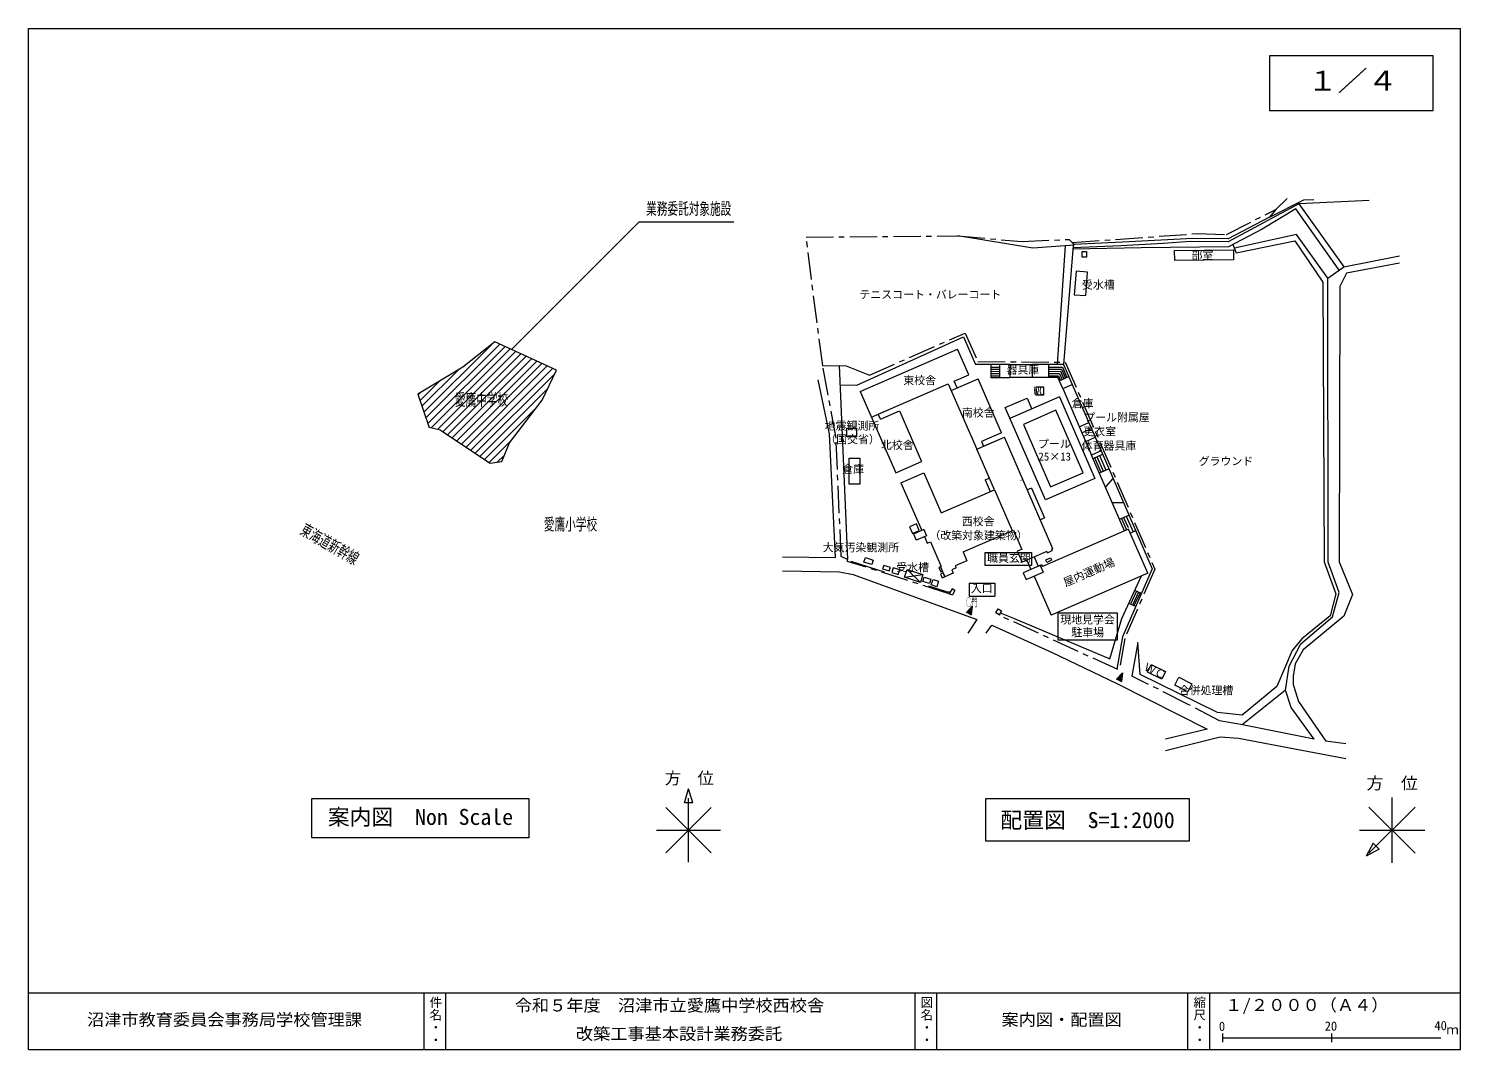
# Model space of a CAD drawing. Units: millimetres, scale not verified, with parts at other scales. Extents: x -262400 to 255720361, y -59182308 to 187200.
import ezdxf
from ezdxf.enums import TextEntityAlignment as Align

# ---------------------------------------------------------------- set-up
doc = ezdxf.new("R2010")
doc.units = ezdxf.units.MM
doc.header["$LTSCALE"] = 2000
doc.linetypes.add('CHAIN1', pattern=[8, 5, -1, 1, -1])
for name, color, linetype, lineweight in [('1-4_細線２', 4, 'Continuous', 9), ('6-E_ﾊｯﾁﾝｸﾞ', 4, 'Continuous', 9), ('F-0_通り芯', 2, 'Continuous', 9), ('F-5_中線１', 3, 'Continuous', 9)]:
    doc.layers.add(name, color=color, linetype=linetype, lineweight=lineweight)
doc.layers.add('F-8_極細点線', color=2, linetype='Continuous')
doc.styles.add('@ＭＳ ゴシック', font='')
doc.styles.add('ＭＳ ゴシック', font='')
doc.styles.get('@ＭＳ ゴシック').set_extended_font_data('@MS Gothic')
doc.styles.get('ＭＳ ゴシック').set_extended_font_data('MS Gothic')

msp = doc.modelspace()

# ---------------------------------------------------------------- linework, layer by layer
at = {"layer": '1-4_細線２', "color": 7}
for q in [(-85415, 69532), (-3902, 116352)]:
    msp.add_line((-38595, 116352), q, dxfattribs=at)
at = {"layer": '1-4_細線２'}
for p, q in [((-117488, 46560), (-92665, 71384)), ((-116764, 44457), (-89701, 71519)), ((-116039, 42353), (-87769, 70623)), ((-114843, 40721), (-85836, 69727)), ((-112549, 40186), (-83904, 68831)), ((-110562, 39344), (-81972, 67935)), ((-108863, 38215), (-80039, 67039)), ((-107163, 37087), (-78107, 66143)), ((-105464, 35958), (-76175, 65247)), ((-103764, 34829), (-74242, 64351)), ((-102064, 33700), (-72310, 63455)), ((-118938, 50768), (-111769, 57936)), ((-118213, 48664), (-104746, 62131)), ((-100365, 32571), (-70377, 62559)), ((-98665, 31443), (-69526, 60582)), ((-119662, 52872), (-118792, 53742)), ((-96966, 30314), (-72172, 55107)), ((-95266, 29185), (-76358, 48093)), ((-93566, 28056), (-85369, 36254)), ((-90607, 28186), (-87998, 30796))]:
    msp.add_line(p, q, dxfattribs=at)
at = {"layer": '1-4_細線２', "color": 7}
msp.add_lwpolyline([(-158569, -95210), (-79052, -95210), (-79052, -109640), (-158569, -109640)], close=True, dxfattribs=at)
at = {"layer": '6-E_ﾊｯﾁﾝｸﾞ'}
for p, q in [((203170, 122979), (177309, 108938)), ((228921, 124144), (203170, 122979)), ((203170, 122979), (219708, 99837)), ((114681, 64152), (117675, 107506)), ((120421, 107687), (116956, 64041)), ((145398, 106829), (120309, 106272)), ((137961, 107551), (120348, 106773)), ((178994, 108040), (180236, 104998)), ((219708, 99837), (240127, 103859)), ((240127, 101204), (220707, 97450)), ((42432, 54075), (78128, 69602)), ((42432, 54075), (78128, 69602)), ((82216, 60203), (78128, 69602)), ((97199, 64041), (84626, 64041)), ((90428, 59151), (90428, 64041)), ((90432, 63015), (93540, 63026)), ((93536, 59161), (93536, 64041)), ((97199, 64041), (97199, 59202)), ((116956, 64041), (105468, 64041)), ((111517, 59223), (111517, 64041)), ((116956, 64041), (120129, 56710)), ((75756, 54446), (85625, 58738)), ((76878, 57882), (82216, 60203)), ((77956, 55402), (76878, 57882)), ((94251, 38907), (85625, 58738)), ((97199, 59174), (90428, 59151)), ((90434, 62294), (93542, 62305)), ((90437, 61490), (93545, 61500)), ((90440, 60741), (93547, 60752)), ((90443, 59855), (93550, 59865)), ((114847, 59234), (105468, 59202)), ((111523, 62294), (116197, 62310)), ((111525, 61490), (115843, 61504)), ((111528, 60741), (115514, 60755)), ((111531, 59855), (115125, 59867)), ((116628, 55141), (114847, 59234)), ((115125, 59867), (115852, 58187)), ((115392, 57981), (118899, 59552)), ((115514, 60755), (116500, 58477)), ((115843, 61504), (117047, 58722)), ((116197, 62310), (117635, 58986)), ((42432, 54075), (55412, 24233)), ((49048, 45776), (74678, 56925)), ((74678, 56925), (85126, 32905)), ((116628, 55141), (120129, 56710)), ((116628, 55141), (127219, 30790)), ((120129, 56710), (130721, 32359)), ((46520, 44676), (52430, 47247)), ((110303, 14312), (95560, 48204)), ((115444, 52089), (97303, 44198)), ((49823, 43994), (49048, 45776)), ((49823, 43994), (56810, 47033)), ((56810, 47033), (64928, 28372)), ((124108, 24274), (114136, 47199)), ((122697, 41186), (126215, 42717)), ((123654, 38987), (127172, 40517)), ((125055, 35766), (128573, 37297)), ((130675, 32339), (127219, 30790)), ((130675, 32339), (149420, -10977)), ((38379, 20116), (38379, 29661)), ((55412, 24233), (64928, 28372)), ((139301, 3015), (127219, 30790)), ((127754, 29561), (131207, 31109)), ((128272, 29832), (130600, 24479)), ((129134, 30207), (131463, 24854)), ((130094, 30624), (132422, 25271)), ((112187, 19088), (124108, 24274)), ((130082, 24208), (133526, 25751)), ((135042, 22247), (132274, 19170)), ((106951, 15951), (106963, 15951)), ((106953, 15948), (106952, 15946)), ((106953, 15947), (106961, 15955)), ((106953, 15955), (106961, 15947)), ((106957, 15945), (106957, 15957)), ((134811, 13337), (138898, 13337)), ((137457, 7255), (140888, 8739)), ((138173, 7564), (140016, 3326)), ((138973, 7911), (140587, 4202)), ((139910, 8316), (142407, 2576)), ((140791, 3663), (109201, -10078)), ((147847, -12558), (140791, 3663)), ((143373, 2996), (141520, 2190)), ((13947, -6523), (33315, -6800)), ((39025, -8132), (51232, -12013)), ((108916, -9423), (102156, -12363)), ((103440, -7735), (104928, -11157)), ((106186, -6541), (107675, -9963)), ((108367, -9661), (109464, -12182)), ((108916, -9423), (109201, -10078)), ((13947, -11630), (34814, -12017)), ((58660, -14048), (59579, -11157)), ((58660, -14048), (65410, -13011)), ((64491, -15902), (58660, -14048)), ((59579, -11157), (65410, -13011)), ((59579, -11157), (64491, -15902)), ((65410, -13011), (64491, -15902)), ((102156, -12363), (103252, -14883)), ((103252, -14883), (109464, -12182)), ((106126, -13633), (112371, -27990)), ((147847, -12558), (112371, -27990)), ((138267, -29117), (145574, -13547)), ((67411, -17151), (74283, -19335)), ((74283, -19335), (75482, -19335)), ((75064, -20059), (76244, -20434)), ((77117, -18921), (76244, -20434)), ((143697, -19140), (141464, -23898)), ((144395, -19468), (142162, -24225)), ((144990, -19747), (142757, -24505)), ((145497, -19985), (143084, -18853)), ((82233, -27370), (83500, -24651)), ((143398, -24806), (140851, -23610)), ((82233, -27370), (81326, -26947)), ((85205, -29499), (81873, -34578)), ((82233, -27370), (83139, -27793)), ((88568, -34578), (90644, -31552)), ((137257, -51805), (136351, -51382)), ((137257, -51805), (138525, -49086)), ((137257, -51805), (138163, -52228)), ((136484, -53029), (169616, -69789)), ((198287, -55443), (182367, -68158)), ((208852, -73452), (182491, -68180)), ((169616, -69789), (154273, -73378)), ((154273, -77531), (174388, -72509)), ((174388, -72509), (181048, -73064)), ((181048, -73064), (220403, -80496)), ((220403, -75103), (213125, -74118))]:
    msp.add_line(p, q, dxfattribs=at)
at = {"layer": '6-E_ﾊｯﾁﾝｸﾞ', "linetype": 'CHAIN1'}
for p, q in [((34640, 63625), (37249, 63514)), ((37249, 63514), (45851, 60129)), ((75064, -20059), (37811, -8216)), ((162429, -60521), (142006, -50254))]:
    msp.add_line(p, q, dxfattribs=at)
at = {"layer": '6-E_ﾊｯﾁﾝｸﾞ', "color": 1, "lineweight": 18}
for p, q in [((85126, 32905), (95291, 37327)), ((113070, -3547), (95291, 37327)), ((91594, 18036), (85126, 32905)), ((57332, 20643), (65678, 24273)), ((65678, 24273), (72083, 9549)), ((88174, 21669), (89721, 22342)), ((88174, 21669), (90047, 17363)), ((57332, 20643), (64958, 3111)), ((72083, 9549), (91594, 18036)), ((91594, 18036), (98100, 3079)), ((105211, 18645), (103703, 17989)), ((65712, 3439), (61968, 1810)), ((61968, 1810), (62948, -442)), ((66691, 1186), (62948, -442)), ((65712, 3439), (66691, 1186)), ((80141, -4733), (98547, 3273)), ((98547, 3273), (101629, -3813)), ((80141, -4733), (81552, -7978)), ((101629, -3813), (100001, -4521)), ((100001, -4521), (101724, -8482)), ((110798, -4535), (101724, -8482)), ((111019, -5042), (110798, -4535)), ((111019, -5042), (112789, -4272)), ((113070, -3547), (112568, -3765)), ((112568, -3765), (112789, -4272)), ((72086, -10047), (71280, -10397)), ((71830, -10158), (71911, -10123)), ((71830, -10158), (73423, -13821)), ((81552, -7978), (77268, -9842)), ((77268, -9842), (77600, -10606)), ((76500, -12482), (73423, -13821)), ((77600, -10606), (75989, -11306)), ((75989, -11306), (76500, -12482))]:
    msp.add_line(p, q, dxfattribs=at)
at = {"layer": '6-E_ﾊｯﾁﾝｸﾞ', "color": 7}
for p, q in [((82323, -16159), (82323, -21010)), ((82323, -16159), (91723, -16159)), ((91723, -16159), (91723, -21010)), ((82323, -21010), (91723, -21010))]:
    msp.add_line(p, q, dxfattribs=at)
at = {"layer": '6-E_ﾊｯﾁﾝｸﾞ', "linetype": 'CHAIN1'}
for points in [[(176636, 111685), (194728, 120898), (198890, 124949)], [(37811, -8216), (37811, -7536), (35438, -6454), (33565, 37042), (28681, 63459), (22577, 110742), (78184, 111186), (101604, 109077), (119030, 109909), (120085, 108744), (165980, 112018), (176636, 111685)], [(45851, 60129), (80925, 75557), (85531, 65068), (117553, 64846), (150407, -11074), (139363, -36436), (137368, -48004)], [(136900, -47924), (93585, -28083), (93474, -27667)], [(182491, -68180), (174138, -66682), (162429, -60521)]]:
    msp.add_lwpolyline(points, dxfattribs=at)
at = {"layer": '6-E_ﾊｯﾁﾝｸﾞ'}
for points in [[(194728, 120898), (192452, 118067), (177246, 110131)], [(217994, 98607), (202116, 121092), (189740, 113655)], [(192452, 118067), (205057, 124366), (208720, 124477)], [(120085, 108744), (120875, 107717), (105746, 106718), (78184, 111186)], [(177246, 110131), (164316, 110242), (140951, 108966), (120667, 107995)], [(189740, 113655), (177420, 107218), (145398, 106829)], [(213826, 95619), (202296, 111685), (179553, 106672)], [(177309, 108938), (163379, 109105), (153501, 108439), (137961, 107551)], [(180236, 104998), (201713, 109327), (211980, 94232), (212535, -8410), (216809, -20064), (214616, -28167), (204239, -36658), (200798, -40875), (195137, -54084), (182428, -64573)], [(208852, -73452), (200395, -61826), (198287, -55443), (199618, -46619), (203947, -38461), (215491, -28583), (217932, -19592), (213937, -8549), (213826, 95619), (219708, 99837)], [(220707, 97450), (218210, 92567), (217988, -8327), (222872, -20314), (219708, -28250), (204780, -40681), (201894, -45731), (201172, -50282), (201117, -53390), (201949, -56054), (203059, -59661), (213125, -74118)], [(34958, 56504), (41161, 56445), (80231, 74204), (84626, 64041)], [(28682, 63455), (34640, 63625), (37811, -7536)], [(97199, 64041), (105468, 64041), (105468, 59202), (97199, 59202)], [(111520, 63015), (116513, 63032), (118162, 59222)], [(33315, -6800), (31206, 38540), (26989, 58408)], [(95560, 48204), (103551, 51679), (105293, 47673)], [(115444, 52089), (128443, 22203), (110303, 14312)], [(114136, 47199), (102215, 42013), (112187, 19088)], [(94251, 38907), (86897, 35708), (87641, 33999), (95291, 37327)], [(38379, 29661), (42320, 29661), (42320, 20116), (38379, 20116)], [(106953, 15948), (106955, 15947), (106952, 15946)], [(34814, -12017), (39808, -13016), (85205, -29499)], [(149420, -10977), (138559, -35919), (136519, -47749)], [(77117, -18921), (76070, -18316), (75064, -20059)], [(81326, -26947), (83500, -24651), (83139, -27793)], [(93720, -27099), (98586, -29006), (133882, -43935), (138267, -29117)], [(90644, -31552), (112731, -41652), (136484, -53029)], [(182428, -64573), (173438, -63685), (145023, -49699), (144191, -37934), (142006, -50254)], [(136351, -51382), (138525, -49086), (138163, -52228)]]:
    msp.add_lwpolyline(points, dxfattribs=at)
for points in [[(123817, 105484), (125315, 105484), (125315, 103375), (123817, 103375)], [(157642, 105830), (179241, 106092), (179286, 102390), (157687, 102128)], [(121569, 98200), (120886, 89596), (125065, 89265), (125748, 97868)], [(106960, 55855), (109623, 55855), (109623, 52748), (106960, 52748)], [(37491, 40705), (41099, 40705), (41099, 37486), (37491, 37486)], [(44318, -6800), (47213, -7721), (46676, -9409), (43781, -8488)], [(50609, -10949), (53086, -11737), (53495, -10450), (51018, -9663)], [(110442, -7688), (112198, -6925), (112579, -7799), (110823, -8563)], [(53952, -12253), (56334, -13011), (56879, -11295), (54497, -10538)], [(65906, -13987), (68283, -14743), (67765, -16374), (65387, -15618)], [(69097, -14820), (71134, -15467), (70484, -17511), (68447, -16864)], [(93023, -25614), (94189, -26287), (93328, -27778), (92162, -27105)], [(149096, -46009), (154311, -48576), (152925, -51392), (147709, -48825)], [(159196, -50726), (163965, -53074), (162526, -55998), (157756, -53651)]]:
    msp.add_lwpolyline(points, close=True, dxfattribs=at)
at = {"layer": '6-E_ﾊｯﾁﾝｸﾞ', "color": 1, "lineweight": 18}
for points in [[(105211, 18645), (109966, 7713), (108458, 7057)], [(65937, 858), (67001, -1587), (68182, -1073), (72086, -10047)], [(71280, -10397), (71998, -12048), (72548, -11809)]]:
    msp.add_lwpolyline(points, dxfattribs=at)
for points in [[(60467, 4438), (61524, 2008), (64047, 3106), (62990, 5535)], [(72780, -12466), (71863, -12865), (72461, -14241), (73378, -13842)]]:
    msp.add_lwpolyline(points, close=True, dxfattribs=at)
at = {"layer": '6-E_ﾊｯﾁﾝｸﾞ', "color": 7}
for points in [[(88178, -4900), (105159, -4900), (105159, -9752), (88178, -9752)], [(114949, -27100), (136599, -27100), (136599, -37107), (114949, -37107)], [(88402, -95210), (163007, -95210), (163007, -110868), (88402, -110868)], [(127181, -103685), (128373, -103685), (128373, -103902), (127181, -103902)]]:
    msp.add_lwpolyline(points, close=True, dxfattribs=at)
for points in [[(100615, 21332), (102132, 21600), (101991, 21930)], [(83139, -27793), (81326, -26947), (83500, -24651)], [(83139, -27793), (81326, -26947), (83500, -24651)], [(138163, -52228), (136351, -51382), (138525, -49086)], [(138163, -52228), (136351, -51382), (138525, -49086)]]:
    msp.add_solid(points, dxfattribs=at)
at = {"layer": 'F-0_通り芯'}
for p, q in [((262400, -187200), (262400, 187200)), ((-18981, -96727), (-20501, -91617)), ((-28818, -115101), (-12185, -98469)), ((-28818, -98469), (-12185, -115101)), ((-20501, -118546), (-20501, -95024)), ((228907, -115270), (245878, -98300)), ((228907, -98300), (245878, -115270)), ((237393, -118785), (237393, -94785)), ((-32262, -106785), (-8740, -106785)), ((225393, -106785), (249393, -106785)), ((230432, -111548), (227842, -116331)), ((-262400, -166400), (262400, -166400)), ((-262400, -187200), (262400, -187200))]:
    msp.add_line(p, q, dxfattribs=at)
at = {"layer": 'F-0_通り芯', "color": 4}
for p in [(-119762, 53162), (-111439, 39926)]:
    msp.add_line(p, (-115532, 40882), dxfattribs=at)
at = {"layer": 'F-0_通り芯', "color": 3}
for p, q in [((175219, -181382), (175219, -184582)), ((175219, -182982), (255219, -182982)), ((215219, -181382), (215219, -184582))]:
    msp.add_line(p, q, dxfattribs=at)
at = {"layer": 'F-0_通り芯'}
for points in [[(-262400, -187200), (-262400, 187200), (262400, 187200)], [(-18981, -96727), (-22021, -96727), (-20501, -91617)], [(230432, -111548), (232625, -113742), (227842, -116331)]]:
    msp.add_lwpolyline(points, dxfattribs=at)
msp.add_lwpolyline([(192400, 157200), (252400, 157200), (252400, 177200), (192400, 177200)], close=True, dxfattribs=at)
at = {"layer": 'F-0_通り芯', "color": 4}
msp.add_lwpolyline([(-111439, 39926), (-93200, 27813), (-88995, 28419), (-86126, 35259), (-74177, 50958), (-68901, 61874), (-91461, 72335), (-103196, 63057), (-119762, 53162)], dxfattribs=at)
at = {"layer": 'F-5_中線１'}
for p, q in [((-117600, -166400), (-117600, -187200)), ((-109600, -166400), (-109600, -187200)), ((62400, -166400), (62400, -187200)), ((70400, -166400), (70400, -187200)), ((162400, -166400), (162400, -187200)), ((170400, -166400), (170400, -187200))]:
    msp.add_line(p, q, dxfattribs=at)

# ---------------------------------------------------------------- texts
at = {"layer": '1-4_細線２', "style": 'ＭＳ ゴシック', "width": 0.65}
for s, p in [('業務委託対象施設', (-36060, 117659)), ('愛鷹中学校', (-106154, 47608)), ('愛鷹小学校', (-73542, 1896))]:
    msp.add_text(s, height=4399, dxfattribs=at).set_placement(p, align=Align.BOTTOM_LEFT)
msp.add_text('東海道新幹線', height=4399, rotation=330, dxfattribs=at).set_placement((-163898, 966), align=Align.BOTTOM_LEFT)
at = {"layer": '1-4_細線２', "color": 2, "style": 'ＭＳ ゴシック'}
msp.add_text('案内図\u3000Non Scale', height=5865, dxfattribs=at).set_placement((-152746, -106634), align=Align.BOTTOM_LEFT)
at = {"layer": '6-E_ﾊｯﾁﾝｸﾞ', "color": 2, "style": 'ＭＳ ゴシック'}
for s, height, p in [('部室', 2933, (163864, 101810)), ('受水槽', 2933, (123718, 90880)), ('テニスコート・バレーコート', 2933, (42127, 87287)), ('器具庫', 2933, (96060, 59758)), ('東校舎', 2933, (58194, 55869)), ('WC', 2933, (105992, 52002)), ('南校舎', 2933, (79685, 43998)), ('倉庫', 2933, (119943, 47421)), ('地震観測所', 2933, (29405, 39188)), ('プール附属屋', 2933, (124531, 42260)), ('更衣室', 2933, (124168, 37105)), ('北校舎', 2933, (50007, 32127)), ('25×13', 2933, (107715, 27887)), ('プール', 2933, (107579, 32526)), ('体育器具庫', 2933, (123591, 31868)), ('倉庫', 2933, (35818, 23238)), ('グラウンド', 2933, (166469, 26191)), ('大気汚染観測所', 2933, (28681, -5462)), ('職員玄関', 2933, (88920, -9298)), ('受水槽', 2933, (55624, -12735)), ('入口', 2933, (82959, -20481)), ('現地見学会', 2933, (115735, -31926)), ('駐車場', 2933, (119819, -36616)), ('合併処理槽', 2933, (159180, -57878)), ('配置図\u3000S=1:2000', 5865, (93778, -107797))]:
    msp.add_text(s, height=height, dxfattribs=at).set_placement(p, align=Align.BOTTOM_LEFT)
at = {"layer": '6-E_ﾊｯﾁﾝｸﾞ', "color": 1, "style": 'ＭＳ ゴシック'}
for s, p in [('西校舎', (79643, 4096)), ('（改築対象建築物）', (67793, -1025))]:
    msp.add_text(s, height=2933, dxfattribs=at).set_placement(p, align=Align.BOTTOM_LEFT)
at = {"layer": '6-E_ﾊｯﾁﾝｸﾞ', "color": 2, "style": 'ＭＳ ゴシック'}
for s, rotation, p in [('屋内運動場', 23.5, (118026, -18337)), ('ＷＣ', 334, (145867, -48751))]:
    msp.add_text(s, height=2933, rotation=rotation, dxfattribs=at).set_placement(p, align=Align.BOTTOM_LEFT)
at = {"layer": '6-E_ﾊｯﾁﾝｸﾞ', "color": 2, "style": 'ＭＳ ゴシック', "width": 0.5}
msp.add_text('○門', height=2933, dxfattribs=at).set_placement((81178, -25599), align=Align.BOTTOM_LEFT)
at = {"layer": 'F-0_通り芯', "color": 6, "style": 'ＭＳ ゴシック', "width": 1.1}
msp.add_text('１／４', height=7331, dxfattribs=at).set_placement((206400, 162200), align=Align.BOTTOM_LEFT)
at = {"layer": 'F-0_通り芯', "style": 'ＭＳ ゴシック'}
for s, height, p in [('（国交省）', 2933, (29587, 34215)), ('方\u3000位', 4399, (-29237, -91239)), ('0', 3372, (173893, -181423)), ('20', 3372, (212673, -181343)), ('40', 3372, (252883, -181167)), ('ｍ', 3372, (257240, -182642))]:
    msp.add_text(s, height=height, dxfattribs=at).set_placement(p, align=Align.BOTTOM_LEFT)
at = {"layer": 'F-0_通り芯', "style": 'ＭＳ ゴシック', "width": 1.05}
for s, p in [('方\u3000位', (227993, -93096)), ('令和５年度\u3000沼津市立愛鷹中学校西校舎', (-84200, -174600)), ('１/２０００（Ａ４）', (176200, -174433)), ('沼津市教育委員会事務局学校管理課', (-241000, -179800)), ('改築工事基本設計業務委託', (-61800, -185000))]:
    msp.add_text(s, height=4399, dxfattribs=at).set_placement(p, align=Align.BOTTOM_LEFT)
at = {"layer": 'F-8_極細点線', "style": '@ＭＳ ゴシック'}
for s, p in [('件名・・', (-115900, -167600)), ('縮尺・・', (164100, -167600)), ('図名・・', (64100, -167600))]:
    msp.add_text(s, height=3372, rotation=270, dxfattribs=at).set_placement(p, align=Align.BOTTOM_LEFT)
at = {"layer": 'F-8_極細点線', "style": 'ＭＳ ゴシック', "width": 1.05}
msp.add_text('案内図・配置図', height=4399, dxfattribs=at).set_placement((94200, -179800), align=Align.BOTTOM_LEFT)

doc.saveas('drawing.dxf')
